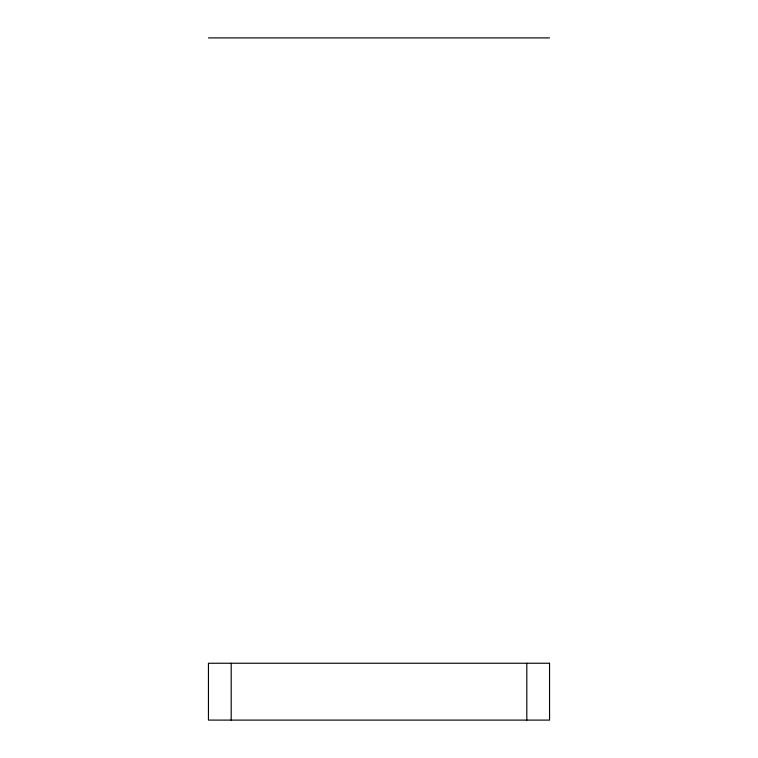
<?xml version="1.0" encoding="UTF-8"?>
<svg xmlns="http://www.w3.org/2000/svg" width="758" height="758" viewBox="0 0 758 758"><rect width="100%" height="100%" fill="white"/><g stroke="black" fill="none" stroke-linecap="round" stroke-linejoin="round"><path stroke-width="1.14" d="M208.45 37.9L549.55 37.9M526.81 663.25L526.81 720.1M231.19 663.25L231.19 720.1M549.55 663.25L208.45 663.25L208.45 720.1L549.55 720.1L549.55 663.25"/></g></svg>
